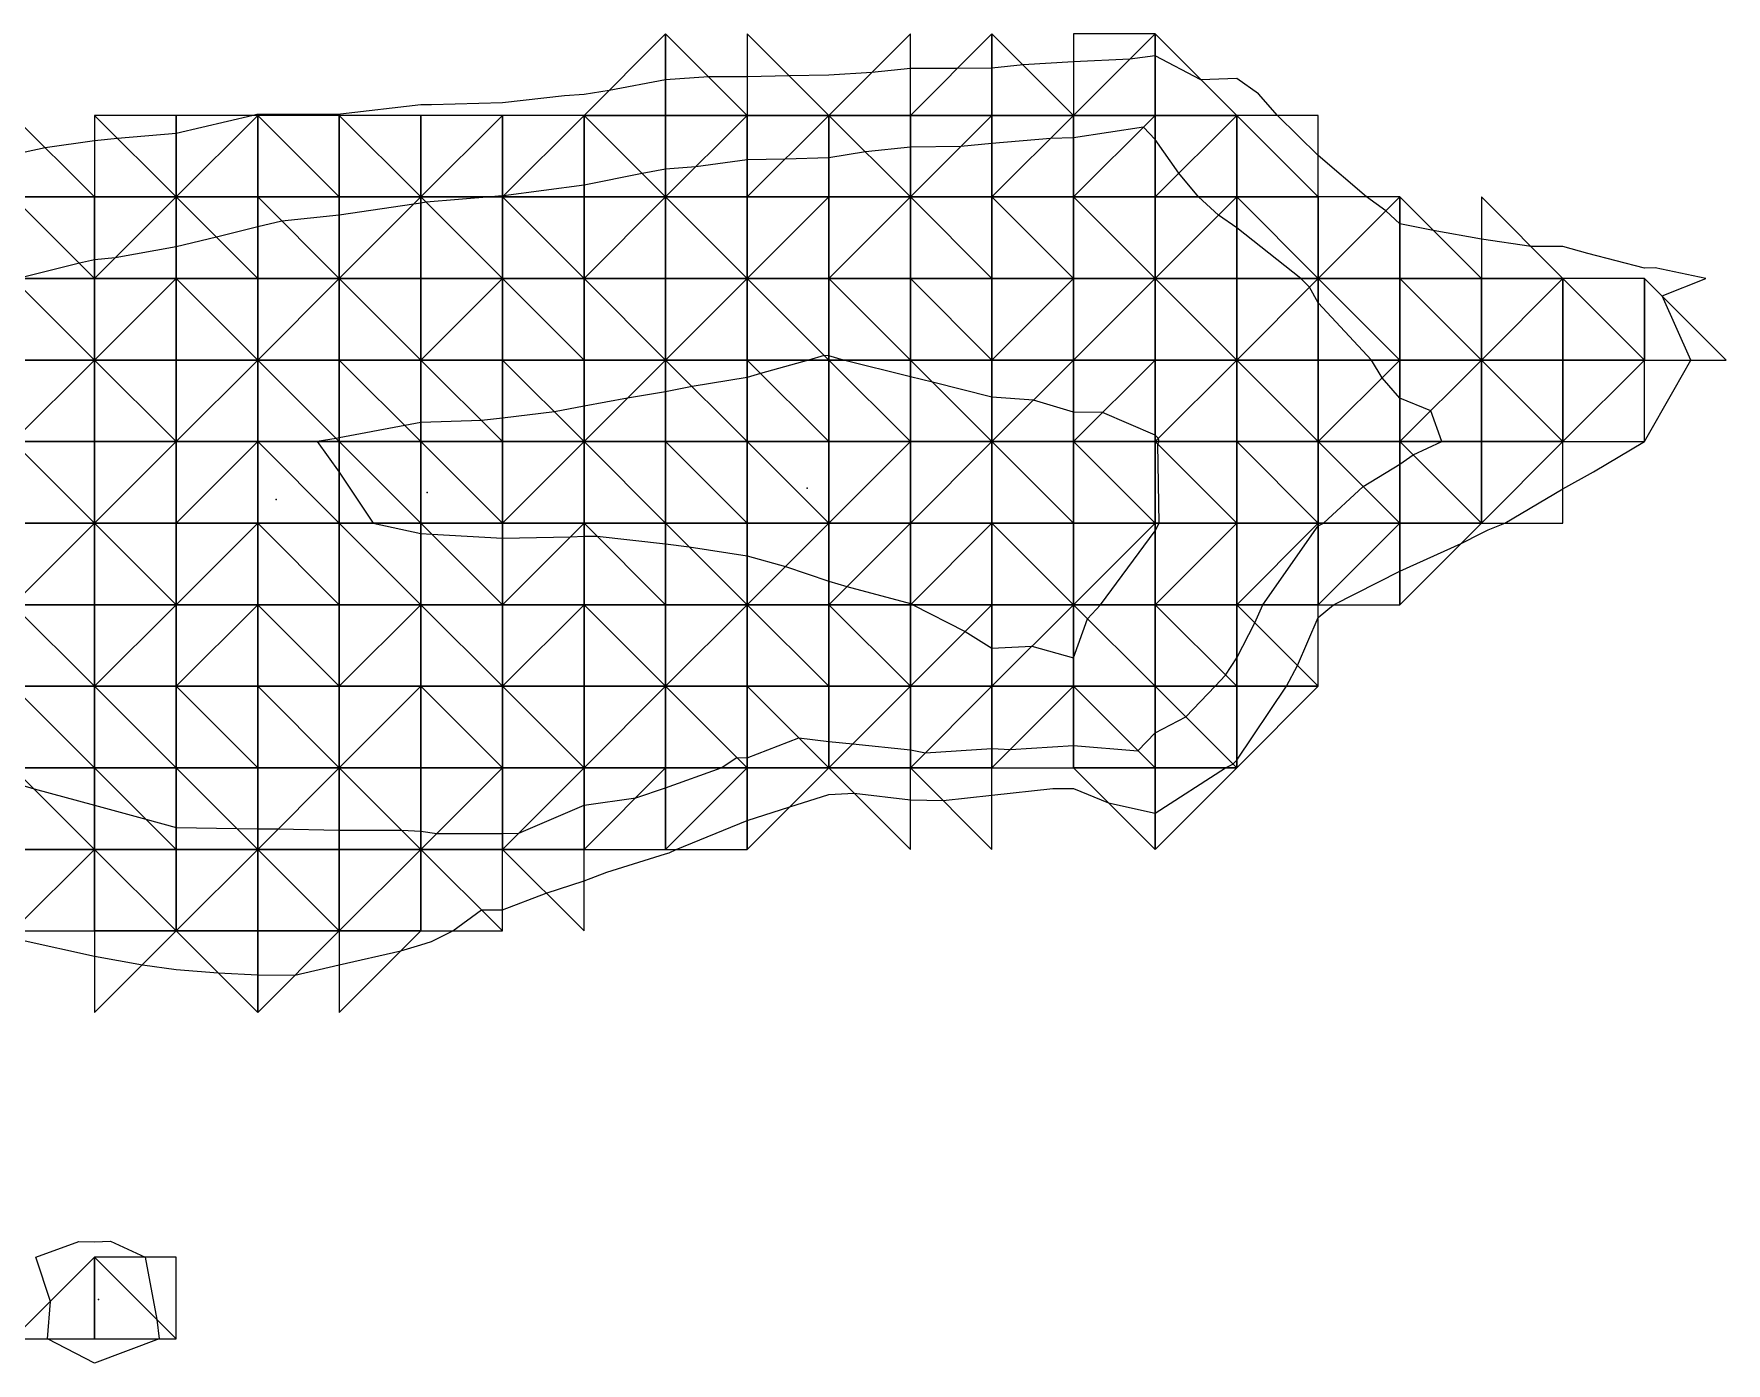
# Model space of a CAD drawing. Header units: metres. Extents: x 4732344 to 4732577, y 2266116 to 2266284.
# Drawn here: x 4732502.41 to 4732512.78, y 2266219.58 to 2266227.73 of the extents above; entities that cross this region are included whole.
import ezdxf

# ---------------------------------------------------------------- set-up
doc = ezdxf.new("R2010")
doc.units = ezdxf.units.M
doc.layers.add('TIN', color=5, linetype='Continuous')

msp = doc.modelspace()

# ---------------------------------------------------------------- linework, layer by layer
at = {"layer": 'corte', "color": 1}
msp.add_polyline3d([(4732502.683, 2266220.331, 1328.403), (4732502.779, 2266220.329, 1328.407), (4732502.876, 2266220.332, 1328.411), (4732503.089, 2266220.235, 1328.425), (4732503.161, 2266219.853, 1328.449), (4732503.174, 2266219.735, 1328.456), (4732502.779, 2266219.585, 1328.448), (4732502.491, 2266219.735, 1328.428), (4732502.508, 2266219.964, 1328.416), (4732502.418, 2266220.235, 1328.398), (4732502.683, 2266220.331, 1328.403)], dxfattribs=at)
at = {"layer": 'corte_centroid', "color": 2}
msp.add_point((4732502.804, 2266219.976, 1328.428), dxfattribs=at)
at = {"layer": 'lleno', "color": 3}
for points in [[(4732502.336, 2266222.178, 1328.601), (4732502.779, 2266222.081, 1328.615), (4732503.072, 2266222.028, 1328.626), (4732503.279, 2266221.998, 1328.636), (4732503.536, 2266221.978, 1328.647), (4732503.779, 2266221.966, 1328.658), (4732504.007, 2266221.963, 1328.667), (4732504.279, 2266222.028, 1328.675), (4732504.656, 2266222.112, 1328.692), (4732504.779, 2266222.15, 1328.699), (4732504.844, 2266222.17, 1328.702), (4732504.975, 2266222.235, 1328.71), (4732505.15, 2266222.364, 1328.724), (4732505.279, 2266222.364, 1328.732), (4732505.547, 2266222.467, 1328.753), (4732505.779, 2266222.543, 1328.77), (4732505.918, 2266222.596, 1328.781), (4732506.279, 2266222.708, 1328.808), (4732506.301, 2266222.713, 1328.81), (4732506.344, 2266222.735, 1328.814), (4732506.779, 2266222.912, 1328.848), (4732507.04, 2266222.996, 1328.868), (4732507.279, 2266223.072, 1328.884), (4732507.435, 2266223.079, 1328.891), (4732507.779, 2266223.039, 1328.904), (4732507.98, 2266223.034, 1328.912), (4732508.279, 2266223.067, 1328.925), (4732508.652, 2266223.108, 1328.955), (4732508.779, 2266223.109, 1328.966), (4732508.994, 2266223.02, 1328.983), (4732509.279, 2266222.958, 1329.007), (4732509.711, 2266223.235, 1329.048), (4732509.756, 2266223.258, 1329.052), (4732509.779, 2266223.282, 1329.054), (4732510.085, 2266223.735, 1329.071), (4732510.151, 2266223.863, 1329.068), (4732510.279, 2266224.157, 1329.062), (4732510.373, 2266224.235, 1329.063), (4732510.779, 2266224.44, 1329.071), (4732511.154, 2266224.61, 1329.08), (4732511.279, 2266224.673, 1329.082), (4732511.32, 2266224.694, 1329.083), (4732511.423, 2266224.735, 1329.086), (4732511.779, 2266224.946, 1329.092), (4732511.965, 2266225.049, 1329.094), (4732512.279, 2266225.235, 1329.074), (4732512.46, 2266225.554, 1329.027), (4732512.563, 2266225.735, 1328.999), (4732512.386, 2266226.128, 1328.924), (4732512.654, 2266226.235, 1328.917), (4732512.344, 2266226.3, 1328.893), (4732512.279, 2266226.299, 1328.891), (4732511.932, 2266226.388, 1328.861), (4732511.779, 2266226.431, 1328.847), (4732511.583, 2266226.431, 1328.84), (4732511.279, 2266226.476, 1328.822), (4732510.984, 2266226.53, 1328.803), (4732510.779, 2266226.571, 1328.789), (4732510.694, 2266226.65, 1328.773), (4732510.574, 2266226.735, 1328.755), (4732510.279, 2266226.99, 1328.701), (4732510.029, 2266227.235, 1328.65), (4732509.912, 2266227.368, 1328.623), (4732509.779, 2266227.462, 1328.602), (4732509.56, 2266227.454, 1328.594), (4732509.279, 2266227.601, 1328.558), (4732509.124, 2266227.58, 1328.556), (4732508.779, 2266227.564, 1328.544), (4732508.47, 2266227.544, 1328.535), (4732508.279, 2266227.525, 1328.532), (4732508.067, 2266227.523, 1328.526), (4732507.779, 2266227.523, 1328.516), (4732507.542, 2266227.498, 1328.513), (4732507.279, 2266227.482, 1328.507), (4732507.036, 2266227.478, 1328.499), (4732506.779, 2266227.472, 1328.492), (4732506.542, 2266227.472, 1328.483), (4732506.279, 2266227.452, 1328.476), (4732505.932, 2266227.388, 1328.472), (4732505.779, 2266227.364, 1328.47), (4732505.659, 2266227.355, 1328.466), (4732505.279, 2266227.311, 1328.458), (4732504.844, 2266227.3, 1328.452), (4732504.779, 2266227.3, 1328.451), (4732504.286, 2266227.242, 1328.454), (4732504.279, 2266227.241, 1328.454), (4732503.785, 2266227.241, 1328.447), (4732503.779, 2266227.241, 1328.447), (4732503.773, 2266227.241, 1328.447), (4732503.75, 2266227.235, 1328.448), (4732503.279, 2266227.124, 1328.449), (4732502.92, 2266227.094, 1328.439), (4732502.779, 2266227.08, 1328.435), (4732502.477, 2266227.037, 1328.429), (4732502.279, 2266226.993, 1328.427)], [(4732502.279, 2266223.145, 1328.734), (4732502.408, 2266223.106, 1328.737), (4732502.779, 2266223.006, 1328.749), (4732503.093, 2266222.921, 1328.758), (4732503.279, 2266222.87, 1328.764), (4732503.651, 2266222.863, 1328.779), (4732503.779, 2266222.86, 1328.784), (4732503.904, 2266222.86, 1328.789), (4732504.279, 2266222.852, 1328.804), (4732504.662, 2266222.852, 1328.82), (4732504.779, 2266222.847, 1328.824), (4732504.877, 2266222.833, 1328.828), (4732505.279, 2266222.833, 1328.849), (4732505.379, 2266222.835, 1328.856), (4732505.779, 2266223.006, 1328.887), (4732506.096, 2266223.052, 1328.909), (4732506.279, 2266223.113, 1328.923), (4732506.62, 2266223.235, 1328.95), (4732506.716, 2266223.298, 1328.958), (4732506.779, 2266223.297, 1328.962), (4732507.096, 2266223.418, 1328.981), (4732507.279, 2266223.397, 1328.988), (4732507.426, 2266223.382, 1328.994), (4732507.779, 2266223.346, 1329.007), (4732507.871, 2266223.327, 1329.011), (4732508.279, 2266223.354, 1329.028), (4732508.392, 2266223.348, 1329.035), (4732508.779, 2266223.371, 1329.069), (4732509.174, 2266223.34, 1329.103), (4732509.279, 2266223.45, 1329.113), (4732509.467, 2266223.547, 1329.13), (4732509.648, 2266223.735, 1329.148), (4732509.71, 2266223.804, 1329.153), (4732509.779, 2266223.909, 1329.151), (4732509.891, 2266224.123, 1329.148), (4732509.939, 2266224.235, 1329.145), (4732510.279, 2266224.719, 1329.14), (4732510.311, 2266224.735, 1329.141), (4732510.555, 2266224.959, 1329.142), (4732510.779, 2266225.096, 1329.138), (4732510.861, 2266225.153, 1329.132), (4732511.037, 2266225.235, 1329.125), (4732510.968, 2266225.424, 1329.091), (4732510.779, 2266225.501, 1329.07), (4732510.67, 2266225.626, 1329.045), (4732510.605, 2266225.735, 1329.024), (4732510.279, 2266226.085, 1328.952), (4732510.226, 2266226.182, 1328.934), (4732510.172, 2266226.235, 1328.923), (4732509.779, 2266226.545, 1328.855), (4732509.667, 2266226.623, 1328.837), (4732509.546, 2266226.735, 1328.814), (4732509.425, 2266226.881, 1328.785), (4732509.279, 2266227.087, 1328.744), (4732509.207, 2266227.163, 1328.729), (4732508.779, 2266227.098, 1328.722), (4732508.638, 2266227.094, 1328.717), (4732508.279, 2266227.062, 1328.709), (4732508.088, 2266227.044, 1328.706), (4732507.779, 2266227.041, 1328.696), (4732507.503, 2266227.011, 1328.692), (4732507.279, 2266226.975, 1328.691), (4732507.011, 2266226.967, 1328.684), (4732506.779, 2266226.962, 1328.675), (4732506.464, 2266226.92, 1328.669), (4732506.279, 2266226.905, 1328.664), (4732506.135, 2266226.879, 1328.662), (4732505.779, 2266226.807, 1328.659), (4732505.285, 2266226.741, 1328.65), (4732505.279, 2266226.741, 1328.65), (4732505.208, 2266226.735, 1328.648)], [(4732505.208, 2266226.735, 1328.648), (4732504.811, 2266226.703, 1328.647), (4732504.779, 2266226.697, 1328.647), (4732504.735, 2266226.691, 1328.648), (4732504.279, 2266226.623, 1328.652), (4732503.927, 2266226.587, 1328.651), (4732503.779, 2266226.552, 1328.65), (4732503.526, 2266226.488, 1328.649), (4732503.279, 2266226.429, 1328.647), (4732502.906, 2266226.362, 1328.641), (4732502.779, 2266226.349, 1328.638), (4732502.686, 2266226.328, 1328.637), (4732502.31, 2266226.235, 1328.635)], [(4732509.304, 2266225.235, 1329.255), (4732509.299, 2266225.255, 1329.251), (4732509.279, 2266225.274, 1329.247), (4732508.957, 2266225.413, 1329.211), (4732508.779, 2266225.416, 1329.203), (4732508.534, 2266225.49, 1329.181), (4732508.279, 2266225.508, 1329.168), (4732507.915, 2266225.599, 1329.141), (4732507.779, 2266225.632, 1329.13), (4732507.37, 2266225.735, 1329.097), (4732507.279, 2266225.76, 1329.089), (4732507.251, 2266225.763, 1329.088), (4732507.154, 2266225.735, 1329.088), (4732506.861, 2266225.653, 1329.089), (4732506.779, 2266225.628, 1329.09), (4732506.441, 2266225.573, 1329.085), (4732506.279, 2266225.541, 1329.084), (4732506.046, 2266225.502, 1329.081), (4732505.779, 2266225.453, 1329.078), (4732505.597, 2266225.417, 1329.076), (4732505.279, 2266225.379, 1329.069), (4732505.15, 2266225.364, 1329.067), (4732504.779, 2266225.352, 1329.06), (4732504.68, 2266225.334, 1329.058), (4732504.279, 2266225.258, 1329.053), (4732504.26, 2266225.254, 1329.053), (4732504.143, 2266225.235, 1329.051), (4732504.279, 2266225.047, 1329.083), (4732504.487, 2266224.735, 1329.081), (4732504.779, 2266224.672, 1329.091), (4732504.846, 2266224.668, 1329.093), (4732505.279, 2266224.644, 1329.116), (4732505.696, 2266224.652, 1329.137), (4732505.779, 2266224.655, 1329.141), (4732505.859, 2266224.655, 1329.144), (4732506.279, 2266224.608, 1329.16), (4732506.424, 2266224.59, 1329.166), (4732506.779, 2266224.535, 1329.18), (4732507.014, 2266224.47, 1329.189), (4732507.279, 2266224.38, 1329.198), (4732507.39, 2266224.346, 1329.203), (4732507.779, 2266224.243, 1329.217), (4732507.786, 2266224.242, 1329.218), (4732507.795, 2266224.235, 1329.218), (4732508.114, 2266224.07, 1329.229), (4732508.279, 2266223.968, 1329.235), (4732508.524, 2266223.98, 1329.254), (4732508.779, 2266223.909, 1329.275), (4732508.865, 2266224.149, 1329.285), (4732508.944, 2266224.235, 1329.293), (4732509.279, 2266224.687, 1329.301), (4732509.303, 2266224.735, 1329.3), (4732509.295, 2266225.219, 1329.257), (4732509.304, 2266225.235, 1329.255)]]:
    msp.add_polyline3d(points, dxfattribs=at)
at = {"layer": 'lleno_centroid', "color": 2}
for p in [(4732503.891, 2266224.88, 1328.763), (4732504.817, 2266224.922, 1328.902), (4732507.146, 2266224.949, 1329.199)]:
    msp.add_point(p, dxfattribs=at)
at = {"layer": 'TIN', "color": 5}
for points in [[(4732506.279, 2266227.735, 0.148), (4732505.779, 2266227.235, 0.223), (4732506.279, 2266227.235, 0.24)], [(4732506.279, 2266227.735, 0.148), (4732506.279, 2266227.235, 0.24), (4732506.779, 2266227.235, 0.247)], [(4732507.279, 2266227.235, 0.249), (4732506.779, 2266227.735, 0.148), (4732506.779, 2266227.235, 0.247)], [(4732507.779, 2266227.235, 0.26), (4732507.779, 2266227.735, 0.156), (4732507.279, 2266227.235, 0.249)], [(4732508.279, 2266227.735, 0.156), (4732507.779, 2266227.235, 0.26), (4732508.279, 2266227.235, 0.261)], [(4732508.279, 2266227.235, 0.261), (4732508.779, 2266227.235, 0.271), (4732508.279, 2266227.735, 0.156)], [(4732508.779, 2266227.735, 0.163), (4732508.779, 2266227.235, 0.271), (4732509.279, 2266227.735, 0.168)], [(4732508.779, 2266227.235, 0.271), (4732509.279, 2266227.235, 0.287), (4732509.279, 2266227.735, 0.168)], [(4732509.279, 2266227.235, 0.287), (4732509.779, 2266227.235, 0.225), (4732509.279, 2266227.735, 0.168)], [(4732502.279, 2266227.235, 0.168), (4732502.279, 2266226.735, 0.234), (4732502.779, 2266226.735, 0.249)], [(4732503.279, 2266227.235, 0.184), (4732502.779, 2266227.235, 0.178), (4732503.279, 2266226.735, 0.256)], [(4732502.779, 2266227.235, 0.178), (4732502.779, 2266226.735, 0.249), (4732503.279, 2266226.735, 0.256)], [(4732503.279, 2266227.235, 0.184), (4732503.279, 2266226.735, 0.256), (4732503.779, 2266227.235, 0.201)], [(4732503.779, 2266227.235, 0.201), (4732503.279, 2266226.735, 0.256), (4732503.779, 2266226.735, 0.274)], [(4732503.779, 2266227.235, 0.201), (4732503.779, 2266226.735, 0.274), (4732504.279, 2266226.735, 0.282)], [(4732504.279, 2266226.735, 0.282), (4732504.279, 2266227.235, 0.201), (4732503.779, 2266227.235, 0.201)], [(4732504.279, 2266227.235, 0.201), (4732504.779, 2266226.735, 0.294), (4732504.779, 2266227.235, 0.211)], [(4732504.279, 2266227.235, 0.201), (4732504.279, 2266226.735, 0.282), (4732504.779, 2266226.735, 0.294)], [(4732504.779, 2266226.735, 0.294), (4732505.279, 2266227.235, 0.213), (4732504.779, 2266227.235, 0.211)], [(4732505.279, 2266226.735, 0.301), (4732505.279, 2266227.235, 0.213), (4732504.779, 2266226.735, 0.294)], [(4732505.779, 2266227.235, 0.223), (4732505.279, 2266227.235, 0.213), (4732505.279, 2266226.735, 0.301)], [(4732505.279, 2266226.735, 0.301), (4732505.779, 2266226.735, 0.313), (4732505.779, 2266227.235, 0.223)], [(4732506.279, 2266226.735, 0.331), (4732505.779, 2266227.235, 0.223), (4732505.779, 2266226.735, 0.313)], [(4732506.279, 2266227.235, 0.24), (4732505.779, 2266227.235, 0.223), (4732506.279, 2266226.735, 0.331)], [(4732506.279, 2266226.735, 0.331), (4732506.779, 2266226.735, 0.344), (4732506.779, 2266227.235, 0.247)], [(4732506.779, 2266227.235, 0.247), (4732506.279, 2266227.235, 0.24), (4732506.279, 2266226.735, 0.331)], [(4732506.779, 2266226.735, 0.344), (4732507.279, 2266227.235, 0.249), (4732506.779, 2266227.235, 0.247)], [(4732507.279, 2266226.735, 0.347), (4732507.279, 2266227.235, 0.249), (4732506.779, 2266226.735, 0.344)], [(4732507.779, 2266227.235, 0.26), (4732507.279, 2266227.235, 0.249), (4732507.779, 2266226.735, 0.363)], [(4732507.779, 2266226.735, 0.363), (4732507.279, 2266227.235, 0.249), (4732507.279, 2266226.735, 0.347)], [(4732508.279, 2266227.235, 0.261), (4732507.779, 2266227.235, 0.26), (4732507.779, 2266226.735, 0.363)], [(4732507.779, 2266226.735, 0.363), (4732508.279, 2266226.735, 0.374), (4732508.279, 2266227.235, 0.261)], [(4732508.279, 2266226.735, 0.374), (4732508.779, 2266227.235, 0.271), (4732508.279, 2266227.235, 0.261)], [(4732508.779, 2266226.735, 0.377), (4732508.779, 2266227.235, 0.271), (4732508.279, 2266226.735, 0.374)], [(4732509.279, 2266227.235, 0.287), (4732508.779, 2266226.735, 0.377), (4732509.279, 2266226.735, 0.331)], [(4732509.279, 2266227.235, 0.287), (4732508.779, 2266227.235, 0.271), (4732508.779, 2266226.735, 0.377)], [(4732509.279, 2266226.735, 0.331), (4732509.779, 2266226.735, 0.273), (4732509.779, 2266227.235, 0.225)], [(4732509.779, 2266227.235, 0.225), (4732509.279, 2266227.235, 0.287), (4732509.279, 2266226.735, 0.331)], [(4732509.779, 2266226.735, 0.273), (4732510.279, 2266226.735, 0.226), (4732509.779, 2266227.235, 0.225)], [(4732509.779, 2266227.235, 0.225), (4732510.279, 2266226.735, 0.226), (4732510.279, 2266227.235, 0.175)], [(4732502.779, 2266226.235, 0.315), (4732502.279, 2266226.735, 0.234), (4732502.279, 2266226.235, 0.299)], [(4732502.779, 2266226.235, 0.315), (4732502.779, 2266226.735, 0.249), (4732502.279, 2266226.735, 0.234)], [(4732502.779, 2266226.735, 0.249), (4732502.779, 2266226.235, 0.315), (4732503.279, 2266226.735, 0.256)], [(4732503.279, 2266226.735, 0.256), (4732502.779, 2266226.235, 0.315), (4732503.279, 2266226.235, 0.328)], [(4732503.779, 2266226.235, 0.345), (4732503.779, 2266226.735, 0.274), (4732503.279, 2266226.735, 0.256)], [(4732503.279, 2266226.735, 0.256), (4732503.279, 2266226.235, 0.328), (4732503.779, 2266226.235, 0.345)], [(4732504.279, 2266226.735, 0.282), (4732503.779, 2266226.735, 0.274), (4732504.279, 2266226.235, 0.362)], [(4732504.279, 2266226.235, 0.362), (4732503.779, 2266226.735, 0.274), (4732503.779, 2266226.235, 0.345)], [(4732504.779, 2266226.235, 0.374), (4732504.779, 2266226.735, 0.294), (4732504.279, 2266226.235, 0.362)], [(4732504.779, 2266226.735, 0.294), (4732504.279, 2266226.735, 0.282), (4732504.279, 2266226.235, 0.362)], [(4732505.279, 2266226.735, 0.301), (4732504.779, 2266226.735, 0.294), (4732505.279, 2266226.235, 0.387)], [(4732505.279, 2266226.235, 0.387), (4732504.779, 2266226.735, 0.294), (4732504.779, 2266226.235, 0.374)], [(4732505.279, 2266226.735, 0.301), (4732505.279, 2266226.235, 0.387), (4732505.779, 2266226.235, 0.403)], [(4732505.779, 2266226.235, 0.403), (4732505.779, 2266226.735, 0.313), (4732505.279, 2266226.735, 0.301)], [(4732505.779, 2266226.735, 0.313), (4732505.779, 2266226.235, 0.403), (4732506.279, 2266226.735, 0.331)], [(4732506.279, 2266226.735, 0.331), (4732505.779, 2266226.235, 0.403), (4732506.279, 2266226.235, 0.42)], [(4732506.779, 2266226.735, 0.344), (4732506.279, 2266226.735, 0.331), (4732506.779, 2266226.235, 0.432)], [(4732506.779, 2266226.235, 0.432), (4732506.279, 2266226.735, 0.331), (4732506.279, 2266226.235, 0.42)], [(4732507.279, 2266226.735, 0.347), (4732506.779, 2266226.735, 0.344), (4732506.779, 2266226.235, 0.432)], [(4732507.279, 2266226.235, 0.423), (4732507.279, 2266226.735, 0.347), (4732506.779, 2266226.235, 0.432)], [(4732507.279, 2266226.235, 0.423), (4732507.779, 2266226.235, 0.423), (4732507.779, 2266226.735, 0.363)], [(4732507.779, 2266226.735, 0.363), (4732507.279, 2266226.735, 0.347), (4732507.279, 2266226.235, 0.423)], [(4732508.279, 2266226.235, 0.422), (4732508.279, 2266226.735, 0.374), (4732507.779, 2266226.735, 0.363)], [(4732507.779, 2266226.235, 0.423), (4732508.279, 2266226.235, 0.422), (4732507.779, 2266226.735, 0.363)], [(4732508.279, 2266226.735, 0.374), (4732508.779, 2266226.235, 0.42), (4732508.779, 2266226.735, 0.377)], [(4732508.279, 2266226.735, 0.374), (4732508.279, 2266226.235, 0.422), (4732508.779, 2266226.235, 0.42)], [(4732509.279, 2266226.735, 0.331), (4732508.779, 2266226.735, 0.377), (4732509.279, 2266226.235, 0.394)], [(4732508.779, 2266226.735, 0.377), (4732508.779, 2266226.235, 0.42), (4732509.279, 2266226.235, 0.394)], [(4732509.279, 2266226.235, 0.394), (4732509.779, 2266226.735, 0.273), (4732509.279, 2266226.735, 0.331)], [(4732509.779, 2266226.235, 0.344), (4732509.779, 2266226.735, 0.273), (4732509.279, 2266226.235, 0.394)], [(4732510.279, 2266226.235, 0.288), (4732509.779, 2266226.735, 0.273), (4732509.779, 2266226.235, 0.344)], [(4732510.279, 2266226.235, 0.288), (4732510.279, 2266226.735, 0.226), (4732509.779, 2266226.735, 0.273)], [(4732510.279, 2266226.235, 0.288), (4732510.779, 2266226.735, 0.182), (4732510.279, 2266226.735, 0.226)], [(4732510.779, 2266226.235, 0.237), (4732510.779, 2266226.735, 0.182), (4732510.279, 2266226.235, 0.288)], [(4732510.779, 2266226.235, 0.237), (4732511.279, 2266226.235, 0.226), (4732510.779, 2266226.735, 0.182)], [(4732511.279, 2266226.735, 0.172), (4732511.279, 2266226.235, 0.226), (4732511.779, 2266226.235, 0.218)], [(4732502.779, 2266225.735, 0.389), (4732502.779, 2266226.235, 0.315), (4732502.279, 2266226.235, 0.299)], [(4732502.279, 2266226.235, 0.299), (4732502.279, 2266225.735, 0.372), (4732502.779, 2266225.735, 0.389)], [(4732502.779, 2266225.735, 0.389), (4732503.279, 2266225.735, 0.405), (4732503.279, 2266226.235, 0.328)], [(4732503.279, 2266226.235, 0.328), (4732502.779, 2266226.235, 0.315), (4732502.779, 2266225.735, 0.389)], [(4732503.779, 2266226.235, 0.345), (4732503.279, 2266226.235, 0.328), (4732503.779, 2266225.735, 0.422)], [(4732503.279, 2266226.235, 0.328), (4732503.279, 2266225.735, 0.405), (4732503.779, 2266225.735, 0.422)], [(4732504.279, 2266225.735, 0.439), (4732504.279, 2266226.235, 0.362), (4732503.779, 2266225.735, 0.422)], [(4732503.779, 2266225.735, 0.422), (4732504.279, 2266226.235, 0.362), (4732503.779, 2266226.235, 0.345)], [(4732504.279, 2266226.235, 0.362), (4732504.779, 2266225.735, 0.451), (4732504.779, 2266226.235, 0.374)], [(4732504.279, 2266226.235, 0.362), (4732504.279, 2266225.735, 0.439), (4732504.779, 2266225.735, 0.451)], [(4732504.779, 2266225.735, 0.451), (4732505.279, 2266226.235, 0.387), (4732504.779, 2266226.235, 0.374)], [(4732505.279, 2266225.735, 0.458), (4732505.279, 2266226.235, 0.387), (4732504.779, 2266225.735, 0.451)], [(4732505.779, 2266225.735, 0.469), (4732505.279, 2266226.235, 0.387), (4732505.279, 2266225.735, 0.458)], [(4732505.779, 2266225.735, 0.469), (4732505.779, 2266226.235, 0.403), (4732505.279, 2266226.235, 0.387)], [(4732506.279, 2266226.235, 0.42), (4732505.779, 2266226.235, 0.403), (4732506.279, 2266225.735, 0.479)], [(4732505.779, 2266226.235, 0.403), (4732505.779, 2266225.735, 0.469), (4732506.279, 2266225.735, 0.479)], [(4732506.779, 2266225.735, 0.488), (4732506.779, 2266226.235, 0.432), (4732506.279, 2266225.735, 0.479)], [(4732506.279, 2266225.735, 0.479), (4732506.779, 2266226.235, 0.432), (4732506.279, 2266226.235, 0.42)], [(4732506.779, 2266226.235, 0.432), (4732507.279, 2266225.735, 0.504), (4732507.279, 2266226.235, 0.423)], [(4732506.779, 2266226.235, 0.432), (4732506.779, 2266225.735, 0.488), (4732507.279, 2266225.735, 0.504)], [(4732507.279, 2266226.235, 0.423), (4732507.279, 2266225.735, 0.504), (4732507.779, 2266225.735, 0.482)], [(4732507.779, 2266225.735, 0.482), (4732507.779, 2266226.235, 0.423), (4732507.279, 2266226.235, 0.423)], [(4732507.779, 2266226.235, 0.423), (4732507.779, 2266225.735, 0.482), (4732508.279, 2266225.735, 0.46)], [(4732508.279, 2266225.735, 0.46), (4732508.279, 2266226.235, 0.422), (4732507.779, 2266226.235, 0.423)], [(4732508.779, 2266225.735, 0.454), (4732508.779, 2266226.235, 0.42), (4732508.279, 2266225.735, 0.46)], [(4732508.779, 2266226.235, 0.42), (4732508.279, 2266226.235, 0.422), (4732508.279, 2266225.735, 0.46)], [(4732509.279, 2266226.235, 0.394), (4732508.779, 2266226.235, 0.42), (4732508.779, 2266225.735, 0.454)], [(4732508.779, 2266225.735, 0.454), (4732509.279, 2266225.735, 0.453), (4732509.279, 2266226.235, 0.394)], [(4732509.279, 2266225.735, 0.453), (4732509.779, 2266225.735, 0.402), (4732509.279, 2266226.235, 0.394)], [(4732509.279, 2266226.235, 0.394), (4732509.779, 2266225.735, 0.402), (4732509.779, 2266226.235, 0.344)], [(4732509.779, 2266226.235, 0.344), (4732509.779, 2266225.735, 0.402), (4732510.279, 2266226.235, 0.288)], [(4732510.279, 2266226.235, 0.288), (4732509.779, 2266225.735, 0.402), (4732510.279, 2266225.735, 0.328)], [(4732510.279, 2266225.735, 0.328), (4732510.779, 2266225.735, 0.285), (4732510.279, 2266226.235, 0.288)], [(4732510.279, 2266226.235, 0.288), (4732510.779, 2266225.735, 0.285), (4732510.779, 2266226.235, 0.237)], [(4732510.779, 2266226.235, 0.237), (4732510.779, 2266225.735, 0.285), (4732511.279, 2266225.735, 0.272)], [(4732511.279, 2266225.735, 0.272), (4732511.279, 2266226.235, 0.226), (4732510.779, 2266226.235, 0.237)], [(4732511.279, 2266225.735, 0.272), (4732511.779, 2266226.235, 0.218), (4732511.279, 2266226.235, 0.226)], [(4732511.779, 2266225.735, 0.26), (4732511.779, 2266226.235, 0.218), (4732511.279, 2266225.735, 0.272)], [(4732512.279, 2266225.735, 0.229), (4732512.279, 2266226.235, 0.206), (4732511.779, 2266226.235, 0.218)], [(4732511.779, 2266225.735, 0.26), (4732512.279, 2266225.735, 0.229), (4732511.779, 2266226.235, 0.218)], [(4732512.279, 2266226.235, 0.206), (4732512.279, 2266225.735, 0.229), (4732512.779, 2266225.735, 0.178)], [(4732502.779, 2266225.735, 0.389), (4732502.279, 2266225.235, 0.457), (4732502.779, 2266225.235, 0.47)], [(4732502.279, 2266225.735, 0.372), (4732502.279, 2266225.235, 0.457), (4732502.779, 2266225.735, 0.389)], [(4732502.779, 2266225.235, 0.47), (4732503.279, 2266225.235, 0.479), (4732502.779, 2266225.735, 0.389)], [(4732503.279, 2266225.235, 0.479), (4732503.279, 2266225.735, 0.405), (4732502.779, 2266225.735, 0.389)], [(4732503.279, 2266225.235, 0.479), (4732503.779, 2266225.235, 0.492), (4732503.779, 2266225.735, 0.422)], [(4732503.779, 2266225.735, 0.422), (4732503.279, 2266225.735, 0.405), (4732503.279, 2266225.235, 0.479)], [(4732503.779, 2266225.735, 0.422), (4732503.779, 2266225.235, 0.492), (4732504.279, 2266225.235, 0.503)], [(4732504.279, 2266225.235, 0.503), (4732504.279, 2266225.735, 0.439), (4732503.779, 2266225.735, 0.422)], [(4732504.279, 2266225.735, 0.439), (4732504.279, 2266225.235, 0.503), (4732504.779, 2266225.235, 0.515)], [(4732504.779, 2266225.235, 0.515), (4732504.779, 2266225.735, 0.451), (4732504.279, 2266225.735, 0.439)], [(4732504.779, 2266225.735, 0.451), (4732505.279, 2266225.235, 0.517), (4732505.279, 2266225.735, 0.458)], [(4732504.779, 2266225.235, 0.515), (4732505.279, 2266225.235, 0.517), (4732504.779, 2266225.735, 0.451)], [(4732505.279, 2266225.735, 0.458), (4732505.279, 2266225.235, 0.517), (4732505.779, 2266225.235, 0.524)], [(4732505.779, 2266225.235, 0.524), (4732505.779, 2266225.735, 0.469), (4732505.279, 2266225.735, 0.458)], [(4732505.779, 2266225.735, 0.469), (4732505.779, 2266225.235, 0.524), (4732506.279, 2266225.735, 0.479)], [(4732506.279, 2266225.735, 0.479), (4732505.779, 2266225.235, 0.524), (4732506.279, 2266225.235, 0.533)], [(4732506.779, 2266225.235, 0.544), (4732506.779, 2266225.735, 0.488), (4732506.279, 2266225.735, 0.479)], [(4732506.279, 2266225.735, 0.479), (4732506.279, 2266225.235, 0.533), (4732506.779, 2266225.235, 0.544)], [(4732506.779, 2266225.735, 0.488), (4732506.779, 2266225.235, 0.544), (4732507.279, 2266225.235, 0.561)], [(4732507.279, 2266225.235, 0.561), (4732507.279, 2266225.735, 0.504), (4732506.779, 2266225.735, 0.488)], [(4732507.779, 2266225.235, 0.569), (4732507.279, 2266225.735, 0.504), (4732507.279, 2266225.235, 0.561)], [(4732507.779, 2266225.235, 0.569), (4732507.779, 2266225.735, 0.482), (4732507.279, 2266225.735, 0.504)], [(4732507.779, 2266225.735, 0.482), (4732507.779, 2266225.235, 0.569), (4732508.279, 2266225.235, 0.548)], [(4732508.279, 2266225.235, 0.548), (4732508.279, 2266225.735, 0.46), (4732507.779, 2266225.735, 0.482)], [(4732508.279, 2266225.235, 0.548), (4732508.779, 2266225.235, 0.526), (4732508.779, 2266225.735, 0.454)], [(4732508.779, 2266225.735, 0.454), (4732508.279, 2266225.735, 0.46), (4732508.279, 2266225.235, 0.548)], [(4732509.279, 2266225.235, 0.504), (4732509.279, 2266225.735, 0.453), (4732508.779, 2266225.235, 0.526)], [(4732508.779, 2266225.235, 0.526), (4732509.279, 2266225.735, 0.453), (4732508.779, 2266225.735, 0.454)], [(4732509.779, 2266225.735, 0.402), (4732509.279, 2266225.235, 0.504), (4732509.779, 2266225.235, 0.424)], [(4732509.779, 2266225.735, 0.402), (4732509.279, 2266225.735, 0.453), (4732509.279, 2266225.235, 0.504)], [(4732509.779, 2266225.235, 0.424), (4732510.279, 2266225.235, 0.354), (4732509.779, 2266225.735, 0.402)], [(4732510.279, 2266225.235, 0.354), (4732510.279, 2266225.735, 0.328), (4732509.779, 2266225.735, 0.402)], [(4732510.779, 2266225.735, 0.285), (4732510.279, 2266225.735, 0.328), (4732510.279, 2266225.235, 0.354)], [(4732510.279, 2266225.235, 0.354), (4732510.779, 2266225.235, 0.317), (4732510.779, 2266225.735, 0.285)], [(4732511.279, 2266225.735, 0.272), (4732510.779, 2266225.735, 0.285), (4732510.779, 2266225.235, 0.317)], [(4732510.779, 2266225.235, 0.317), (4732511.279, 2266225.235, 0.284), (4732511.279, 2266225.735, 0.272)], [(4732511.279, 2266225.735, 0.272), (4732511.779, 2266225.235, 0.244), (4732511.779, 2266225.735, 0.26)], [(4732511.279, 2266225.235, 0.284), (4732511.779, 2266225.235, 0.244), (4732511.279, 2266225.735, 0.272)], [(4732512.279, 2266225.235, 0.2), (4732512.279, 2266225.735, 0.229), (4732511.779, 2266225.235, 0.244)], [(4732511.779, 2266225.235, 0.244), (4732512.279, 2266225.735, 0.229), (4732511.779, 2266225.735, 0.26)], [(4732502.279, 2266225.235, 0.457), (4732502.779, 2266224.735, 0.47), (4732502.779, 2266225.235, 0.47)], [(4732502.279, 2266225.235, 0.457), (4732502.279, 2266224.735, 0.455), (4732502.779, 2266224.735, 0.47)], [(4732503.279, 2266225.235, 0.479), (4732502.779, 2266224.735, 0.47), (4732503.279, 2266224.735, 0.475)], [(4732502.779, 2266225.235, 0.47), (4732502.779, 2266224.735, 0.47), (4732503.279, 2266225.235, 0.479)], [(4732503.779, 2266225.235, 0.492), (4732503.279, 2266225.235, 0.479), (4732503.279, 2266224.735, 0.475)], [(4732503.279, 2266224.735, 0.475), (4732503.779, 2266224.735, 0.483), (4732503.779, 2266225.235, 0.492)], [(4732503.779, 2266225.235, 0.492), (4732503.779, 2266224.735, 0.483), (4732504.279, 2266224.735, 0.495)], [(4732504.279, 2266224.735, 0.495), (4732504.279, 2266225.235, 0.503), (4732503.779, 2266225.235, 0.492)], [(4732504.279, 2266225.235, 0.503), (4732504.779, 2266224.735, 0.507), (4732504.779, 2266225.235, 0.515)], [(4732504.279, 2266224.735, 0.495), (4732504.779, 2266224.735, 0.507), (4732504.279, 2266225.235, 0.503)], [(4732504.779, 2266225.235, 0.515), (4732504.779, 2266224.735, 0.507), (4732505.279, 2266224.735, 0.51)], [(4732505.279, 2266224.735, 0.51), (4732505.279, 2266225.235, 0.517), (4732504.779, 2266225.235, 0.515)], [(4732505.779, 2266225.235, 0.524), (4732505.279, 2266224.735, 0.51), (4732505.779, 2266224.735, 0.509)], [(4732505.279, 2266225.235, 0.517), (4732505.279, 2266224.735, 0.51), (4732505.779, 2266225.235, 0.524)], [(4732506.279, 2266224.735, 0.516), (4732506.279, 2266225.235, 0.533), (4732505.779, 2266225.235, 0.524)], [(4732505.779, 2266224.735, 0.509), (4732506.279, 2266224.735, 0.516), (4732505.779, 2266225.235, 0.524)], [(4732506.779, 2266224.735, 0.526), (4732506.779, 2266225.235, 0.544), (4732506.279, 2266225.235, 0.533)], [(4732506.279, 2266225.235, 0.533), (4732506.279, 2266224.735, 0.516), (4732506.779, 2266224.735, 0.526)], [(4732506.779, 2266225.235, 0.544), (4732507.279, 2266224.735, 0.544), (4732507.279, 2266225.235, 0.561)], [(4732506.779, 2266224.735, 0.526), (4732507.279, 2266224.735, 0.544), (4732506.779, 2266225.235, 0.544)], [(4732507.779, 2266225.235, 0.569), (4732507.279, 2266224.735, 0.544), (4732507.779, 2266224.735, 0.563)], [(4732507.279, 2266225.235, 0.561), (4732507.279, 2266224.735, 0.544), (4732507.779, 2266225.235, 0.569)], [(4732507.779, 2266224.735, 0.563), (4732508.279, 2266224.735, 0.567), (4732508.279, 2266225.235, 0.548)], [(4732508.279, 2266225.235, 0.548), (4732507.779, 2266225.235, 0.569), (4732507.779, 2266224.735, 0.563)], [(4732508.779, 2266224.735, 0.548), (4732508.779, 2266225.235, 0.526), (4732508.279, 2266225.235, 0.548)], [(4732508.279, 2266224.735, 0.567), (4732508.779, 2266224.735, 0.548), (4732508.279, 2266225.235, 0.548)], [(4732509.279, 2266224.735, 0.506), (4732509.279, 2266225.235, 0.504), (4732508.779, 2266225.235, 0.526)], [(4732508.779, 2266225.235, 0.526), (4732508.779, 2266224.735, 0.548), (4732509.279, 2266224.735, 0.506)], [(4732509.279, 2266225.235, 0.504), (4732509.779, 2266224.735, 0.38), (4732509.779, 2266225.235, 0.424)], [(4732509.279, 2266224.735, 0.506), (4732509.779, 2266224.735, 0.38), (4732509.279, 2266225.235, 0.504)], [(4732509.779, 2266225.235, 0.424), (4732509.779, 2266224.735, 0.38), (4732510.279, 2266224.735, 0.303)], [(4732510.279, 2266224.735, 0.303), (4732510.279, 2266225.235, 0.354), (4732509.779, 2266225.235, 0.424)], [(4732510.279, 2266225.235, 0.354), (4732510.279, 2266224.735, 0.303), (4732510.779, 2266224.735, 0.256)], [(4732510.779, 2266224.735, 0.256), (4732510.779, 2266225.235, 0.317), (4732510.279, 2266225.235, 0.354)], [(4732511.279, 2266224.735, 0.213), (4732511.279, 2266225.235, 0.284), (4732510.779, 2266225.235, 0.317)], [(4732510.779, 2266225.235, 0.317), (4732510.779, 2266224.735, 0.256), (4732511.279, 2266224.735, 0.213)], [(4732511.779, 2266224.735, 0.168), (4732511.779, 2266225.235, 0.244), (4732511.279, 2266224.735, 0.213)], [(4732511.279, 2266224.735, 0.213), (4732511.779, 2266225.235, 0.244), (4732511.279, 2266225.235, 0.284)], [(4732502.779, 2266224.235, 0.421), (4732502.779, 2266224.735, 0.47), (4732502.279, 2266224.235, 0.407)], [(4732502.779, 2266224.735, 0.47), (4732502.279, 2266224.735, 0.455), (4732502.279, 2266224.235, 0.407)], [(4732502.779, 2266224.235, 0.421), (4732503.279, 2266224.235, 0.429), (4732502.779, 2266224.735, 0.47)], [(4732502.779, 2266224.735, 0.47), (4732503.279, 2266224.235, 0.429), (4732503.279, 2266224.735, 0.475)], [(4732503.279, 2266224.235, 0.429), (4732503.779, 2266224.235, 0.429), (4732503.779, 2266224.735, 0.483)], [(4732503.279, 2266224.735, 0.475), (4732503.279, 2266224.235, 0.429), (4732503.779, 2266224.735, 0.483)], [(4732503.779, 2266224.735, 0.483), (4732504.279, 2266224.235, 0.438), (4732504.279, 2266224.735, 0.495)], [(4732503.779, 2266224.235, 0.429), (4732504.279, 2266224.235, 0.438), (4732503.779, 2266224.735, 0.483)], [(4732504.279, 2266224.735, 0.495), (4732504.279, 2266224.235, 0.438), (4732504.779, 2266224.235, 0.451)], [(4732504.779, 2266224.235, 0.451), (4732504.779, 2266224.735, 0.507), (4732504.279, 2266224.735, 0.495)], [(4732504.779, 2266224.735, 0.507), (4732504.779, 2266224.235, 0.451), (4732505.279, 2266224.235, 0.455)], [(4732505.279, 2266224.235, 0.455), (4732505.279, 2266224.735, 0.51), (4732504.779, 2266224.735, 0.507)], [(4732505.779, 2266224.735, 0.509), (4732505.279, 2266224.735, 0.51), (4732505.279, 2266224.235, 0.455)], [(4732505.279, 2266224.235, 0.455), (4732505.779, 2266224.235, 0.453), (4732505.779, 2266224.735, 0.509)], [(4732505.779, 2266224.735, 0.509), (4732505.779, 2266224.235, 0.453), (4732506.279, 2266224.235, 0.453)], [(4732506.279, 2266224.235, 0.453), (4732506.279, 2266224.735, 0.516), (4732505.779, 2266224.735, 0.509)], [(4732506.779, 2266224.735, 0.526), (4732506.279, 2266224.735, 0.516), (4732506.779, 2266224.235, 0.461)], [(4732506.279, 2266224.735, 0.516), (4732506.279, 2266224.235, 0.453), (4732506.779, 2266224.235, 0.461)], [(4732506.779, 2266224.235, 0.461), (4732507.279, 2266224.735, 0.544), (4732506.779, 2266224.735, 0.526)], [(4732506.779, 2266224.235, 0.461), (4732507.279, 2266224.235, 0.482), (4732507.279, 2266224.735, 0.544)], [(4732507.279, 2266224.235, 0.482), (4732507.779, 2266224.235, 0.499), (4732507.779, 2266224.735, 0.563)], [(4732507.779, 2266224.735, 0.563), (4732507.279, 2266224.735, 0.544), (4732507.279, 2266224.235, 0.482)], [(4732508.279, 2266224.735, 0.567), (4732507.779, 2266224.235, 0.499), (4732508.279, 2266224.235, 0.531)], [(4732507.779, 2266224.735, 0.563), (4732507.779, 2266224.235, 0.499), (4732508.279, 2266224.735, 0.567)], [(4732508.779, 2266224.235, 0.528), (4732508.279, 2266224.735, 0.567), (4732508.279, 2266224.235, 0.531)], [(4732508.779, 2266224.235, 0.528), (4732508.779, 2266224.735, 0.548), (4732508.279, 2266224.735, 0.567)], [(4732509.279, 2266224.735, 0.506), (4732508.779, 2266224.735, 0.548), (4732508.779, 2266224.235, 0.528)], [(4732508.779, 2266224.235, 0.528), (4732509.279, 2266224.235, 0.443), (4732509.279, 2266224.735, 0.506)], [(4732509.279, 2266224.235, 0.443), (4732509.779, 2266224.235, 0.343), (4732509.779, 2266224.735, 0.38)], [(4732509.279, 2266224.235, 0.443), (4732509.779, 2266224.735, 0.38), (4732509.279, 2266224.735, 0.506)], [(4732509.779, 2266224.735, 0.38), (4732509.779, 2266224.235, 0.343), (4732510.279, 2266224.735, 0.303)], [(4732510.279, 2266224.735, 0.303), (4732509.779, 2266224.235, 0.343), (4732510.279, 2266224.235, 0.209)], [(4732510.779, 2266224.735, 0.256), (4732510.279, 2266224.735, 0.303), (4732510.279, 2266224.235, 0.209)], [(4732510.279, 2266224.235, 0.209), (4732510.779, 2266224.235, 0.161), (4732510.779, 2266224.735, 0.256)], [(4732511.279, 2266224.735, 0.213), (4732510.779, 2266224.735, 0.256), (4732510.779, 2266224.235, 0.161)], [(4732502.279, 2266224.235, 0.407), (4732502.779, 2266223.735, 0.371), (4732502.779, 2266224.235, 0.421)], [(4732502.279, 2266224.235, 0.407), (4732502.279, 2266223.735, 0.358), (4732502.779, 2266223.735, 0.371)], [(4732502.779, 2266223.735, 0.371), (4732503.279, 2266223.735, 0.382), (4732503.279, 2266224.235, 0.429)], [(4732502.779, 2266223.735, 0.371), (4732503.279, 2266224.235, 0.429), (4732502.779, 2266224.235, 0.421)], [(4732503.279, 2266223.735, 0.382), (4732503.779, 2266224.235, 0.429), (4732503.279, 2266224.235, 0.429)], [(4732503.779, 2266223.735, 0.382), (4732503.779, 2266224.235, 0.429), (4732503.279, 2266223.735, 0.382)], [(4732504.279, 2266223.735, 0.382), (4732503.779, 2266224.235, 0.429), (4732503.779, 2266223.735, 0.382)], [(4732504.279, 2266223.735, 0.382), (4732504.279, 2266224.235, 0.438), (4732503.779, 2266224.235, 0.429)], [(4732504.279, 2266223.735, 0.382), (4732504.779, 2266224.235, 0.451), (4732504.279, 2266224.235, 0.438)], [(4732504.779, 2266223.735, 0.395), (4732504.779, 2266224.235, 0.451), (4732504.279, 2266223.735, 0.382)], [(4732505.279, 2266223.735, 0.4), (4732504.779, 2266224.235, 0.451), (4732504.779, 2266223.735, 0.395)], [(4732505.279, 2266223.735, 0.4), (4732505.279, 2266224.235, 0.455), (4732504.779, 2266224.235, 0.451)], [(4732505.279, 2266223.735, 0.4), (4732505.779, 2266223.735, 0.399), (4732505.779, 2266224.235, 0.453)], [(4732505.779, 2266224.235, 0.453), (4732505.279, 2266224.235, 0.455), (4732505.279, 2266223.735, 0.4)], [(4732505.779, 2266224.235, 0.453), (4732505.779, 2266223.735, 0.399), (4732506.279, 2266223.735, 0.397)], [(4732506.279, 2266223.735, 0.397), (4732506.279, 2266224.235, 0.453), (4732505.779, 2266224.235, 0.453)], [(4732506.279, 2266224.235, 0.453), (4732506.279, 2266223.735, 0.397), (4732506.779, 2266224.235, 0.461)], [(4732506.779, 2266224.235, 0.461), (4732506.279, 2266223.735, 0.397), (4732506.779, 2266223.735, 0.399)], [(4732507.279, 2266223.735, 0.419), (4732507.279, 2266224.235, 0.482), (4732506.779, 2266224.235, 0.461)], [(4732506.779, 2266224.235, 0.461), (4732506.779, 2266223.735, 0.399), (4732507.279, 2266223.735, 0.419)], [(4732507.779, 2266223.735, 0.437), (4732507.279, 2266224.235, 0.482), (4732507.279, 2266223.735, 0.419)], [(4732507.779, 2266224.235, 0.499), (4732507.279, 2266224.235, 0.482), (4732507.779, 2266223.735, 0.437)], [(4732508.279, 2266224.235, 0.531), (4732507.779, 2266224.235, 0.499), (4732507.779, 2266223.735, 0.437)], [(4732507.779, 2266223.735, 0.437), (4732508.279, 2266223.735, 0.473), (4732508.279, 2266224.235, 0.531)], [(4732508.279, 2266224.235, 0.531), (4732508.279, 2266223.735, 0.473), (4732508.779, 2266224.235, 0.528)], [(4732508.279, 2266223.735, 0.473), (4732508.779, 2266223.735, 0.485), (4732508.779, 2266224.235, 0.528)], [(4732508.779, 2266224.235, 0.528), (4732508.779, 2266223.735, 0.485), (4732509.279, 2266223.735, 0.365)], [(4732509.279, 2266223.735, 0.365), (4732509.279, 2266224.235, 0.443), (4732508.779, 2266224.235, 0.528)], [(4732509.279, 2266224.235, 0.443), (4732509.779, 2266223.735, 0.277), (4732509.779, 2266224.235, 0.343)], [(4732509.279, 2266224.235, 0.443), (4732509.279, 2266223.735, 0.365), (4732509.779, 2266223.735, 0.277)], [(4732510.279, 2266224.235, 0.209), (4732509.779, 2266224.235, 0.343), (4732510.279, 2266223.735, 0.151)], [(4732509.779, 2266224.235, 0.343), (4732509.779, 2266223.735, 0.277), (4732510.279, 2266223.735, 0.151)], [(4732502.779, 2266223.235, 0.322), (4732502.779, 2266223.735, 0.371), (4732502.279, 2266223.735, 0.358)], [(4732502.279, 2266223.735, 0.358), (4732502.279, 2266223.235, 0.309), (4732502.779, 2266223.235, 0.322)], [(4732502.779, 2266223.235, 0.322), (4732503.279, 2266223.235, 0.335), (4732502.779, 2266223.735, 0.371)], [(4732502.779, 2266223.735, 0.371), (4732503.279, 2266223.235, 0.335), (4732503.279, 2266223.735, 0.382)], [(4732503.779, 2266223.735, 0.382), (4732503.279, 2266223.735, 0.382), (4732503.779, 2266223.235, 0.336)], [(4732503.279, 2266223.735, 0.382), (4732503.279, 2266223.235, 0.335), (4732503.779, 2266223.235, 0.336)], [(4732504.279, 2266223.235, 0.336), (4732504.279, 2266223.735, 0.382), (4732503.779, 2266223.735, 0.382)], [(4732503.779, 2266223.735, 0.382), (4732503.779, 2266223.235, 0.336), (4732504.279, 2266223.235, 0.336)], [(4732504.779, 2266223.735, 0.395), (4732504.279, 2266223.735, 0.382), (4732504.279, 2266223.235, 0.336)], [(4732504.279, 2266223.235, 0.336), (4732504.779, 2266223.235, 0.338), (4732504.779, 2266223.735, 0.395)], [(4732504.779, 2266223.735, 0.395), (4732504.779, 2266223.235, 0.338), (4732505.279, 2266223.235, 0.345)], [(4732505.279, 2266223.235, 0.345), (4732505.279, 2266223.735, 0.4), (4732504.779, 2266223.735, 0.395)], [(4732505.779, 2266223.735, 0.399), (4732505.279, 2266223.735, 0.4), (4732505.779, 2266223.235, 0.344)], [(4732505.279, 2266223.735, 0.4), (4732505.279, 2266223.235, 0.345), (4732505.779, 2266223.235, 0.344)], [(4732506.279, 2266223.235, 0.33), (4732506.279, 2266223.735, 0.397), (4732505.779, 2266223.235, 0.344)], [(4732505.779, 2266223.235, 0.344), (4732506.279, 2266223.735, 0.397), (4732505.779, 2266223.735, 0.399)], [(4732506.279, 2266223.235, 0.33), (4732506.779, 2266223.235, 0.286), (4732506.279, 2266223.735, 0.397)], [(4732506.279, 2266223.735, 0.397), (4732506.779, 2266223.235, 0.286), (4732506.779, 2266223.735, 0.399)], [(4732507.279, 2266223.735, 0.419), (4732506.779, 2266223.735, 0.399), (4732507.279, 2266223.235, 0.243)], [(4732506.779, 2266223.735, 0.399), (4732506.779, 2266223.235, 0.286), (4732507.279, 2266223.235, 0.243)], [(4732507.279, 2266223.235, 0.243), (4732507.779, 2266223.735, 0.437), (4732507.279, 2266223.735, 0.419)], [(4732507.279, 2266223.235, 0.243), (4732507.779, 2266223.235, 0.261), (4732507.779, 2266223.735, 0.437)], [(4732508.279, 2266223.235, 0.246), (4732508.279, 2266223.735, 0.473), (4732507.779, 2266223.235, 0.261)], [(4732508.279, 2266223.735, 0.473), (4732507.779, 2266223.735, 0.437), (4732507.779, 2266223.235, 0.261)], [(4732508.279, 2266223.235, 0.246), (4732508.779, 2266223.235, 0.231), (4732508.779, 2266223.735, 0.485)], [(4732508.779, 2266223.735, 0.485), (4732508.279, 2266223.735, 0.473), (4732508.279, 2266223.235, 0.246)], [(4732508.779, 2266223.735, 0.485), (4732508.779, 2266223.235, 0.231), (4732509.279, 2266223.235, 0.251)], [(4732509.279, 2266223.235, 0.251), (4732509.279, 2266223.735, 0.365), (4732508.779, 2266223.735, 0.485)], [(4732509.279, 2266223.735, 0.365), (4732509.779, 2266223.235, 0.192), (4732509.779, 2266223.735, 0.277)], [(4732509.279, 2266223.235, 0.251), (4732509.779, 2266223.235, 0.192), (4732509.279, 2266223.735, 0.365)], [(4732509.779, 2266223.235, 0.192), (4732510.279, 2266223.735, 0.151), (4732509.779, 2266223.735, 0.277)], [(4732502.279, 2266222.735, 0.259), (4732502.779, 2266222.735, 0.274), (4732502.279, 2266223.235, 0.309)], [(4732502.279, 2266223.235, 0.309), (4732502.779, 2266222.735, 0.274), (4732502.779, 2266223.235, 0.322)], [(4732503.279, 2266222.735, 0.287), (4732503.279, 2266223.235, 0.335), (4732502.779, 2266223.235, 0.322)], [(4732502.779, 2266223.235, 0.322), (4732502.779, 2266222.735, 0.274), (4732503.279, 2266222.735, 0.287)], [(4732503.279, 2266223.235, 0.335), (4732503.279, 2266222.735, 0.287), (4732503.779, 2266222.735, 0.288)], [(4732503.779, 2266222.735, 0.288), (4732503.779, 2266223.235, 0.336), (4732503.279, 2266223.235, 0.335)], [(4732503.779, 2266222.735, 0.288), (4732504.279, 2266223.235, 0.336), (4732503.779, 2266223.235, 0.336)], [(4732504.279, 2266222.735, 0.289), (4732504.279, 2266223.235, 0.336), (4732503.779, 2266222.735, 0.288)], [(4732504.779, 2266222.735, 0.289), (4732504.279, 2266223.235, 0.336), (4732504.279, 2266222.735, 0.289)], [(4732504.779, 2266223.235, 0.338), (4732504.279, 2266223.235, 0.336), (4732504.779, 2266222.735, 0.289)], [(4732504.779, 2266222.735, 0.289), (4732505.279, 2266223.235, 0.345), (4732504.779, 2266223.235, 0.338)], [(4732504.779, 2266222.735, 0.289), (4732505.279, 2266222.735, 0.289), (4732505.279, 2266223.235, 0.345)], [(4732505.279, 2266222.735, 0.289), (4732505.779, 2266223.235, 0.344), (4732505.279, 2266223.235, 0.345)], [(4732505.279, 2266222.735, 0.289), (4732505.779, 2266222.735, 0.248), (4732505.779, 2266223.235, 0.344)], [(4732505.779, 2266222.735, 0.248), (4732506.279, 2266222.735, 0.207), (4732506.279, 2266223.235, 0.33)], [(4732506.279, 2266223.235, 0.33), (4732505.779, 2266223.235, 0.344), (4732505.779, 2266222.735, 0.248)], [(4732506.279, 2266223.235, 0.33), (4732506.279, 2266222.735, 0.207), (4732506.779, 2266223.235, 0.286)], [(4732506.779, 2266223.235, 0.286), (4732506.279, 2266222.735, 0.207), (4732506.779, 2266222.735, 0.153)], [(4732507.279, 2266223.235, 0.243), (4732506.779, 2266223.235, 0.286), (4732506.779, 2266222.735, 0.153)], [(4732507.779, 2266222.735, 0.105), (4732507.779, 2266223.235, 0.261), (4732507.279, 2266223.235, 0.243)], [(4732507.779, 2266223.235, 0.261), (4732508.279, 2266222.735, 0.109), (4732508.279, 2266223.235, 0.246)], [(4732509.279, 2266223.235, 0.251), (4732508.779, 2266223.235, 0.231), (4732509.279, 2266222.735, 0.159)], [(4732509.279, 2266223.235, 0.251), (4732509.279, 2266222.735, 0.159), (4732509.779, 2266223.235, 0.192)], [(4732502.279, 2266222.235, 0.207), (4732502.779, 2266222.735, 0.274), (4732502.279, 2266222.735, 0.259)], [(4732502.779, 2266222.235, 0.224), (4732502.779, 2266222.735, 0.274), (4732502.279, 2266222.235, 0.207)], [(4732503.279, 2266222.235, 0.238), (4732502.779, 2266222.735, 0.274), (4732502.779, 2266222.235, 0.224)], [(4732503.279, 2266222.235, 0.238), (4732503.279, 2266222.735, 0.287), (4732502.779, 2266222.735, 0.274)], [(4732503.279, 2266222.735, 0.287), (4732503.279, 2266222.235, 0.238), (4732503.779, 2266222.735, 0.288)], [(4732503.779, 2266222.735, 0.288), (4732503.279, 2266222.235, 0.238), (4732503.779, 2266222.235, 0.242)], [(4732504.279, 2266222.235, 0.243), (4732503.779, 2266222.735, 0.288), (4732503.779, 2266222.235, 0.242)], [(4732504.279, 2266222.735, 0.289), (4732503.779, 2266222.735, 0.288), (4732504.279, 2266222.235, 0.243)], [(4732504.279, 2266222.735, 0.289), (4732504.279, 2266222.235, 0.243), (4732504.779, 2266222.735, 0.289)], [(4732504.279, 2266222.235, 0.243), (4732504.779, 2266222.235, 0.22), (4732504.779, 2266222.735, 0.289)], [(4732504.779, 2266222.735, 0.289), (4732504.779, 2266222.235, 0.22), (4732505.279, 2266222.235, 0.169)], [(4732505.279, 2266222.235, 0.169), (4732505.279, 2266222.735, 0.289), (4732504.779, 2266222.735, 0.289)], [(4732505.779, 2266222.235, 0.123), (4732505.779, 2266222.735, 0.248), (4732505.279, 2266222.735, 0.289)], [(4732502.779, 2266221.735, 0.146), (4732503.279, 2266222.235, 0.238), (4732502.779, 2266222.235, 0.224)], [(4732503.279, 2266222.235, 0.238), (4732503.779, 2266221.735, 0.164), (4732503.779, 2266222.235, 0.242)], [(4732503.779, 2266222.235, 0.242), (4732503.779, 2266221.735, 0.164), (4732504.279, 2266222.235, 0.243)], [(4732504.779, 2266222.235, 0.22), (4732504.279, 2266222.235, 0.243), (4732504.279, 2266221.735, 0.139)], [(4732502.779, 2266220.235, -0.113), (4732502.279, 2266219.735, -0.089), (4732502.779, 2266219.735, -0.115)], [(4732502.779, 2266220.235, -0.113), (4732503.279, 2266219.735, -0.096), (4732503.279, 2266220.235, -0.092)], [(4732502.779, 2266219.735, -0.115), (4732503.279, 2266219.735, -0.096), (4732502.779, 2266220.235, -0.113)]]:
    msp.add_3dface(points, dxfattribs=at)

doc.saveas('drawing.dxf')
